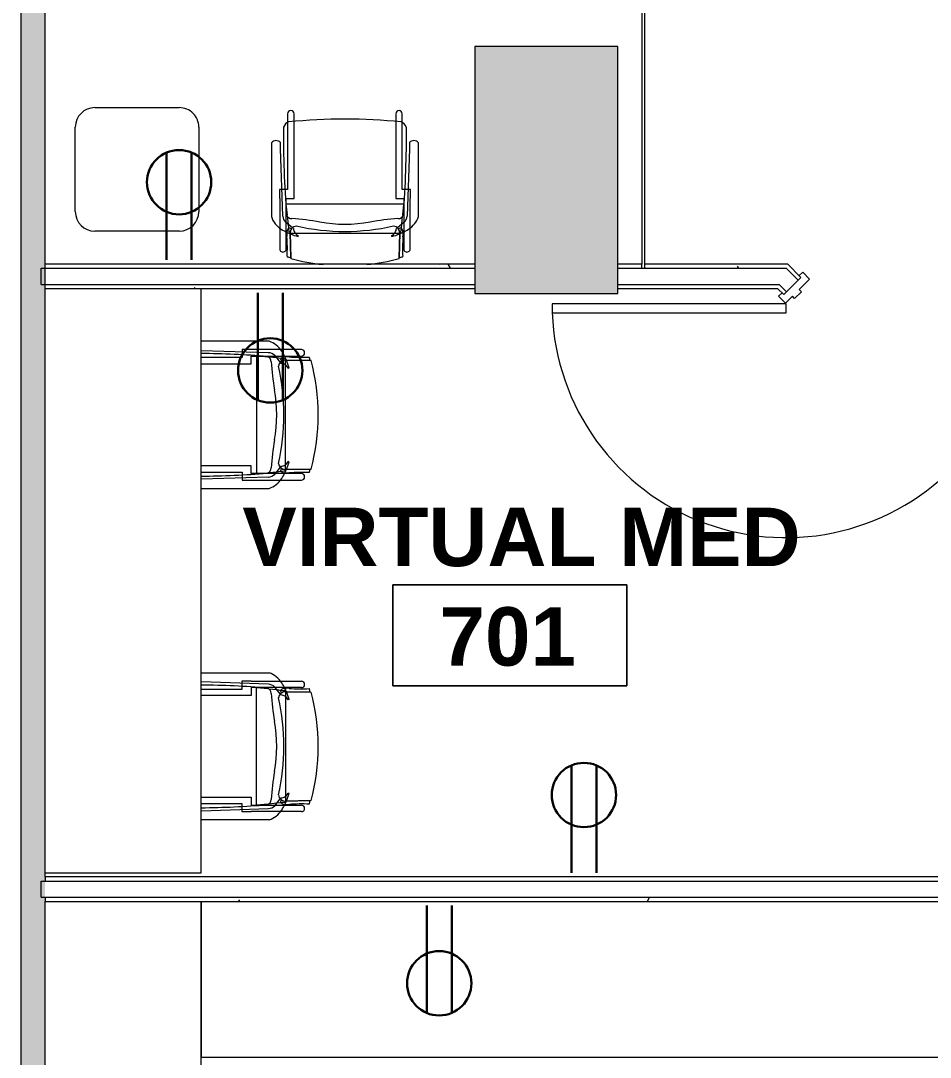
# Model space of a CAD drawing. Header units: inches. Extents: x 1076 to 2563, y 349 to 2134.
# Drawn here: x 1810.7 to 1950.6, y 1136.7 to 1296.3 of the extents above; entities that cross this region are included whole.
import ezdxf

# ---------------------------------------------------------------- set-up
doc = ezdxf.new("R2010")
doc.units = ezdxf.units.IN
doc.header["$MEASUREMENT"] = 0
for name, color, linetype, lineweight in [('A-ANNO-NOTE', 131, 'Continuous', 30), ('A-AREA-IDEN', 2, 'Continuous', 9), ('A-DETL-GENF', 92, 'Continuous', 9), ('A-DETL-THIN', 151, 'Continuous', 9), ('A-DOOR', 31, 'Continuous', 13), ('A-WALL', 113, 'Continuous', 13), ('A-WALL-PATT', 111, 'Continuous', 13), ('I-FURN', 30, 'Continuous', 9), ('I-WALL', 2, 'Continuous', 13), ('Q-CASE', 31, 'Continuous', 13)]:
    doc.layers.add(name, color=color, linetype=linetype, lineweight=lineweight)
doc.styles.add('Swis721 Lt BT_B', font='', dxfattribs={"height": 9})
doc.styles.get('Swis721 Lt BT_B').set_extended_font_data('Swis721 Lt BT', bold=True)
pattern_1 = [(0, (0, 0), (30.72, 7.68), [1.267, -21.773, 1.267, -21.773, -122.88]), (0, (0, 0), (30.72, 7.68), [-46.08, 1.267, -44.813, 1.267, -21.773, -53.76]), (0, (0, 0), (30.72, 7.68), [-115.2, 1.267, -14.093, 1.267, -37.133]), (120, (11.52, 3.84), (-22.011075, 22.7643), [1.267, -21.773, 1.267, -21.773, -122.88]), (120, (11.52, 3.84), (-22.011075, 22.7643), [-46.08, 1.267, -44.813, 1.267, -21.773, -53.76]), (120, (11.52, 3.84), (-22.011075, 22.7643), [-115.2, 1.267, -14.093, 1.267, -37.133]), (240, (15.36, 19.2), (-8.708925, -30.4443), [1.267, -21.773, 1.267, -21.773, -122.88]), (240, (15.36, 19.2), (-8.708925, -30.4443), [-46.08, 1.267, -44.813, 1.267, -21.773, -53.76]), (240, (15.36, 19.2), (-8.708925, -30.4443), [-115.2, 1.267, -14.093, 1.267, -37.133])]

# ---------------------------------------------------------------- blocks, each defined once
blk = doc.blocks.new('C-Counter Top1 - ADJ HEIGHT 2-7727178-Level XX  POWER _ SIGNAL')
at = {"layer": 'Q-CASE', "lineweight": 9}
blk.add_line((-47.14, 0), (144.11, 0), dxfattribs=at)
blk = doc.blocks.new('F-Haworth_Chair_X99-Seminar - X99 Seminar Chair with Glides-V24-Level XX  POWER _ SIGNAL')
at = {"layer": 'I-FURN'}
for p, q in [((-8.34, 11.52), (-8.42, 7.57)), ((-8.42, 7.57), (-8.34, 11.37)), ((8.42, 7.57), (8.34, 11.52)), ((8.34, 11.37), (8.42, 7.57)), ((-10.04, 10.02), (-10.04, 6.81)), ((-9.04, 7.4), (-9.04, 10.02)), ((9.04, 10.02), (9.04, 7.4)), ((10.04, 6.81), (10.04, 10.02)), ((-7.18, 7.99), (-7.21, 8.13)), ((7.21, 8.13), (7.18, 7.99)), ((-10.04, 6.81), (-10.04, 5)), ((-9.13, 5.92), (-8.07, 6.77)), ((-9.04, 5.99), (-9.04, 7.4)), ((-8.68, 6.87), (-8.75, 6.22)), ((-8.62, 7.42), (-8.68, 6.87)), ((-8.6, 7.6), (-8.62, 7.43)), ((-8.61, 6.81), (-8.23, 6.95)), ((-8.49, 7.6), (-8.56, 7.6)), ((-7.65, 7.6), (-8.4, 7.6)), ((-8.03, 6.81), (-7.95, 6.87)), ((7.65, 7.6), (-7.65, 7.6)), ((8.4, 7.6), (7.65, 7.6)), ((7.95, 6.87), (8.03, 6.81)), ((8.07, 6.77), (9.13, 5.92)), ((8.23, 6.95), (8.61, 6.81)), ((8.56, 7.6), (8.49, 7.6)), ((8.62, 7.43), (8.6, 7.6)), ((8.68, 6.87), (8.62, 7.42)), ((8.75, 6.22), (8.68, 6.87)), ((9.04, 7.4), (9.04, 5.99)), ((10.04, 5), (10.04, 6.81)), ((-11.32, 5.06), (-11.32, -5.48)), ((-10.04, 4.99), (-10.04, 2.27)), ((-9.92, -5.36), (-9.57, 4.97)), ((-8.9, 4.8), (-9.07, 3.2)), ((-9.04, 3.62), (-9.04, 5.99)), ((-8.88, 4.99), (-8.89, 4.91)), ((-8.75, 6.22), (-8.88, 4.99)), ((8.88, 4.99), (8.75, 6.22)), ((8.89, 4.91), (8.88, 4.99)), ((9.07, 3.2), (8.9, 4.8)), ((9.04, 5.99), (9.04, 3.62)), ((9.57, 4.97), (9.92, -5.36)), ((10.04, 2.27), (10.04, 4.99)), ((11.32, -5.48), (11.32, 5.06)), ((-9.07, 3.2), (-9.07, 3.12)), ((-9.04, 3.43), (-9.04, 3.62)), ((-9.04, 3.12), (-9.04, 3.43)), ((9.04, 3.62), (9.04, 3.43)), ((9.04, 3.43), (9.04, 3.12)), ((9.07, 3.12), (9.07, 3.2)), ((-10.04, 2.27), (-10.07, 2.27)), ((-10.07, 2.27), (-10.07, 0.89)), ((-9.07, 3.12), (9.07, 3.12)), ((-9.04, 2.27), (-9.04, 3.09)), ((-7.83, 2.27), (-9.04, 2.27)), ((-7.83, -9.57), (-7.83, 2.27)), ((9.04, 2.27), (7.83, 2.27)), ((7.83, 2.27), (7.83, -9.57)), ((9.04, 3.09), (9.04, 2.27)), ((10.07, 2.27), (10.04, 2.27)), ((10.07, 0.89), (10.07, 2.27)), ((-10.07, 0.89), (-9.71, 0.89)), ((-9.71, 0.89), (-9.2, 0.89)), ((-9.2, 0.89), (-8.82, 0.89)), ((-8.82, 0.89), (-8.82, -9.44)), ((8.82, 0.89), (9.2, 0.89)), ((8.82, -9.44), (8.82, 0.89)), ((9.2, 0.89), (9.71, 0.89)), ((9.71, 0.89), (10.07, 0.89)), ((-11.32, -5.48), (-11.3, -6.32)), ((-9.92, -6.36), (-9.92, -5.36)), ((9.92, -5.36), (9.92, -6.36)), ((11.3, -6.32), (11.32, -5.48)), ((-8.82, -9.44), (-8.82, -10.78)), ((-7.83, -10.78), (-7.83, -9.57)), ((7.83, -9.57), (7.83, -10.78)), ((8.82, -10.78), (8.82, -9.44))]:
    blk.add_line(p, q, dxfattribs=at)
for centre, radius, start, end in [((-36.06, 10.03), 27.2, 355.9857, 2.5118), ((0, -20.73), 33.17, 104.5766, 105.5522), ((0, -20.29), 32.89, 95.8799, 104.696), ((0, -20.29), 32.89, 75.3075, 84.1201), ((0, -20.73), 33.17, 74.4478, 75.4234), ((36.06, 10.03), 27.2, 177.4882, 184.0143), ((-9.54, 10.02), 0.498, 360, 180), ((9.54, 10.02), 0.498, 360, 180), ((-5.2, 7.86), 3.74, 175.9857, 189.9064), ((-4.71, -1.15), 9.61, 105.0666, 112.7369), ((-6.55, 6.76), 1.38, 117.0503, 145.9813), ((6.55, 6.76), 1.38, 48.4842, 62.9497), ((4.71, -1.15), 9.61, 67.2631, 74.9334), ((5.2, 7.86), 3.74, 350.0936, 4.0143), ((-7.87, 3.92), 3.63, 121.9522, 161.8211), ((-4.71, -1.15), 9.61, 116.0036, 121.9522), ((-4.71, -1.15), 9.61, 113.5094, 116.0036), ((-8.28, 7.33), 0.613, 189.9064, 237.4573), ((-4.71, -1.15), 9.61, 112.927, 113.3607), ((-7.37, 7.55), 1.05, 178.8214, 214.7998), ((-7.37, 7.55), 1.05, 178.8214, 264.0446), ((-6.55, 6.76), 1.38, 147.5752, 174.9122), ((0, -26.49), 33.83, 77.2285, 102.7715), ((6.55, 6.76), 1.38, 34.0187, 48.4842), ((7.37, 7.55), 1.05, 275.9554, 1.1786), ((6.55, 6.76), 1.38, 5.0878, 32.4248), ((7.37, 7.55), 1.05, 325.2002, 1.1786), ((4.71, -1.15), 9.61, 66.6393, 67.073), ((4.71, -1.15), 9.61, 63.9964, 66.4906), ((8.28, 7.33), 0.613, 302.5427, 350.0936), ((4.71, -1.15), 9.61, 58.0478, 63.9964), ((7.87, 3.92), 3.63, 18.1789, 58.0478), ((-8.18, 4.9), 1.39, 132.8922, 177.1987), ((-8.24, 4.59), 0.763, 84.2338, 165.7662), ((-11.32, 48.08), 42.84, 274.2301, 280.0233), ((0, -15.97), 22.19, 79.9767, 100.0233), ((11.32, 48.08), 42.84, 259.9767, 265.7699), ((8.24, 4.59), 0.763, 14.2338, 95.7662), ((8.18, 4.9), 1.39, 2.8013, 47.1078), ((144.06, -7.32), 153.52, 175.4787, 180.5251), ((-144.06, -7.32), 153.52, 359.4749, 4.5213), ((-10.58, -5.68), 0.956, 221.8901, 314.1099), ((10.58, -5.68), 0.956, 225.8901, 318.1099), ((-8.21, -8.28), 1.31, 200.0433, 249.9567), ((0, 75.01), 84.96, 264.1475, 275.8525), ((8.21, -8.28), 1.31, 290.0433, 339.9567), ((-8.32, -10.78), 0.495, 180, 360), ((8.32, -10.78), 0.495, 180, 360)]:
    blk.add_arc(centre, radius, start, end, dxfattribs=at)
blk = doc.blocks.new('Bernhardt_Design-Table-Occasional-Accent-_A19-A42_ - A19-7108323-Level XX  POWER _ SIGNAL')
at = {"layer": 'I-FURN'}
for p, q in [((-6.5, 9.5), (6.5, 9.5)), ((-9.5, -6.51), (-9.5, 6.5)), ((9.5, 6.5), (9.5, -6.5)), ((6.5, -9.5), (-6.51, -9.5))]:
    blk.add_line(p, q, dxfattribs=at)
for centre, radius, start, end in [((-6.5, 6.5), 3, 90, 180), ((6.5, 6.5), 3, 0, 90), ((-6.51, -6.51), 2.99, 180, 270), ((6.5, -6.5), 3, 270, 0)]:
    blk.add_arc(centre, radius, start, end, dxfattribs=at)
blk = doc.blocks.new('C-Counter Top1 - ADJ HEIGHT 2-7727322-Level XX  POWER _ SIGNAL')
at = {"layer": 'Q-CASE', "lineweight": 9}
for p, q in [((-47.26, 24), (-47.26, 0)), ((-47.26, 0), (90.79, 0))]:
    blk.add_line(p, q, dxfattribs=at)
blk = doc.blocks.new('C-Counter Top1 - ADJ HEIGHT 2-7730423-Level XX  POWER _ SIGNAL')
at = {"layer": 'Q-CASE', "lineweight": 9}
for p, q in [((42.66, 0), (-47.26, 0)), ((42.66, -24), (42.66, 0))]:
    blk.add_line(p, q, dxfattribs=at)
blk = doc.blocks.new('F-Haworth_Chair_X99-Seminar - X99 Seminar Chair with Glides-V72-Level XX  POWER _ SIGNAL')
at = {"layer": 'I-FURN'}
for p, q in [((-8.34, 11.52), (-8.42, 7.57)), ((-8.42, 7.57), (-8.34, 11.37)), ((8.42, 7.57), (8.34, 11.52)), ((8.34, 11.37), (8.42, 7.57)), ((-10.04, 10.02), (-10.04, 6.81)), ((-9.04, 7.4), (-9.04, 10.02)), ((9.04, 10.02), (9.04, 7.4)), ((10.04, 6.81), (10.04, 10.02)), ((-7.18, 7.99), (-7.21, 8.13)), ((7.21, 8.13), (7.18, 7.99)), ((-10.04, 6.81), (-10.04, 5)), ((-9.13, 5.92), (-8.07, 6.77)), ((-9.04, 5.99), (-9.04, 7.4)), ((-8.68, 6.87), (-8.75, 6.22)), ((-8.62, 7.42), (-8.68, 6.87)), ((-8.6, 7.6), (-8.62, 7.43)), ((-8.61, 6.81), (-8.23, 6.95)), ((-8.49, 7.6), (-8.56, 7.6)), ((-7.65, 7.6), (-8.4, 7.6)), ((-8.03, 6.81), (-7.95, 6.87)), ((7.65, 7.6), (-7.65, 7.6)), ((8.4, 7.6), (7.65, 7.6)), ((7.95, 6.87), (8.03, 6.81)), ((8.07, 6.77), (9.13, 5.92)), ((8.23, 6.95), (8.61, 6.81)), ((8.56, 7.6), (8.49, 7.6)), ((8.62, 7.43), (8.6, 7.6)), ((8.68, 6.87), (8.62, 7.42)), ((8.75, 6.22), (8.68, 6.87)), ((9.04, 7.4), (9.04, 5.99)), ((10.04, 5), (10.04, 6.81)), ((-11.32, 5.06), (-11.32, -5.41)), ((-10.04, 4.99), (-10.04, 2.27)), ((-9.92, -5.36), (-9.57, 4.97)), ((-8.9, 4.8), (-9.07, 3.2)), ((-9.04, 3.62), (-9.04, 5.99)), ((-8.88, 4.99), (-8.89, 4.91)), ((-8.75, 6.22), (-8.88, 4.99)), ((8.88, 4.99), (8.75, 6.22)), ((8.89, 4.91), (8.88, 4.99)), ((9.07, 3.2), (8.9, 4.8)), ((9.04, 5.99), (9.04, 3.62)), ((9.57, 4.97), (9.92, -5.36)), ((10.04, 2.27), (10.04, 4.99)), ((11.32, -5.41), (11.32, 5.06)), ((-9.07, 3.2), (-9.07, 3.12)), ((-9.04, 3.43), (-9.04, 3.62)), ((-9.04, 3.12), (-9.04, 3.43)), ((9.04, 3.62), (9.04, 3.43)), ((9.04, 3.43), (9.04, 3.12)), ((9.07, 3.12), (9.07, 3.2)), ((-10.04, 2.27), (-10.07, 2.27)), ((-10.07, 2.27), (-10.07, 0.89)), ((-9.07, 3.12), (9.07, 3.12)), ((-9.04, 2.27), (-9.04, 3.12)), ((-7.83, 2.27), (-9.04, 2.27)), ((-7.83, -5.41), (-7.83, 2.27)), ((9.04, 2.27), (7.83, 2.27)), ((7.83, 2.27), (7.83, -5.41)), ((9.04, 3.12), (9.04, 2.27)), ((10.07, 2.27), (10.04, 2.27)), ((10.07, 0.89), (10.07, 2.27)), ((-10.07, 0.89), (-9.71, 0.89)), ((-9.71, 0.89), (-9.2, 0.89)), ((-9.2, 0.89), (-8.82, 0.89)), ((-8.82, 0.89), (-8.82, -5.41)), ((8.82, 0.89), (9.2, 0.89)), ((8.82, -5.41), (8.82, 0.89)), ((9.2, 0.89), (9.71, 0.89)), ((9.71, 0.89), (10.07, 0.89))]:
    blk.add_line(p, q, dxfattribs=at)
for centre, radius, start, end in [((-36.06, 10.03), 27.2, 355.9857, 2.5118), ((0, -20.73), 33.17, 104.5766, 105.5522), ((0, -20.29), 32.89, 75.3075, 104.696), ((0, -20.73), 33.17, 74.4478, 75.4234), ((36.06, 10.03), 27.2, 177.4882, 184.0143), ((-9.54, 10.02), 0.498, 360, 180), ((9.54, 10.02), 0.498, 360, 180), ((-5.2, 7.86), 3.74, 175.9857, 189.9064), ((-4.71, -1.15), 9.61, 105.0666, 112.7369), ((-6.55, 6.76), 1.38, 117.0503, 145.9813), ((6.55, 6.76), 1.38, 34.0187, 62.9497), ((4.71, -1.15), 9.61, 67.2631, 74.9334), ((5.2, 7.86), 3.74, 350.0936, 4.0143), ((-7.87, 3.92), 3.63, 121.9522, 161.8211), ((-4.71, -1.15), 9.61, 116.0036, 121.9522), ((-4.71, -1.15), 9.61, 113.5094, 116.0036), ((-8.28, 7.33), 0.613, 189.9064, 237.4573), ((-4.71, -1.15), 9.61, 112.927, 113.3607), ((-7.37, 7.55), 1.05, 178.8214, 214.7998), ((-7.37, 7.55), 1.05, 178.8214, 264.0446), ((-6.55, 6.76), 1.38, 147.5752, 174.9122), ((0, -26.49), 33.83, 77.2285, 102.7715), ((7.37, 7.55), 1.05, 275.9554, 1.1786), ((6.55, 6.76), 1.38, 5.0878, 32.4248), ((7.37, 7.55), 1.05, 325.2002, 1.1786), ((4.71, -1.15), 9.61, 66.6393, 67.073), ((4.71, -1.15), 9.61, 63.9964, 66.4906), ((8.28, 7.33), 0.613, 302.5427, 350.0936), ((4.71, -1.15), 9.61, 58.0478, 63.9964), ((7.87, 3.92), 3.63, 18.1789, 58.0478), ((-8.18, 4.9), 1.39, 132.8922, 177.1987), ((-8.24, 4.59), 0.763, 84.2338, 165.7662), ((-11.32, 48.08), 42.84, 274.2301, 280.0233), ((0, -15.97), 22.19, 79.9767, 100.0233), ((11.32, 48.08), 42.84, 259.9767, 265.7699), ((8.24, 4.59), 0.763, 14.2338, 95.7662), ((8.18, 4.9), 1.39, 2.8013, 47.1078), ((144.06, -7.32), 153.52, 175.4787, 179.2857), ((-144.06, -7.32), 153.52, 0.7143, 4.5213)]:
    blk.add_arc(centre, radius, start, end, dxfattribs=at)
blk = doc.blocks.new('F-Haworth_Chair_X99-Seminar - X99 Seminar Chair with Glides-V73-Level XX  POWER _ SIGNAL')
at = {"layer": 'I-FURN'}
for p, q in [((-11.32, -5.06), (-11.32, 5.41)), ((-9.92, 5.36), (-9.57, -4.97)), ((-8.82, -0.89), (-8.82, 5.41)), ((-7.83, 5.41), (-7.83, -2.27)), ((7.83, -2.27), (7.83, 5.41)), ((8.82, 5.41), (8.82, -0.89)), ((9.57, -4.97), (9.92, 5.36)), ((11.32, 5.41), (11.32, -5.06)), ((-10.07, -0.89), (-9.71, -0.89)), ((-10.07, -2.27), (-10.07, -0.89)), ((-9.71, -0.89), (-9.2, -0.89)), ((-9.2, -0.89), (-8.82, -0.89)), ((8.82, -0.89), (9.2, -0.89)), ((9.2, -0.89), (9.71, -0.89)), ((9.71, -0.89), (10.07, -0.89)), ((10.07, -0.89), (10.07, -2.27)), ((-10.04, -2.27), (-10.07, -2.27)), ((-10.04, -4.99), (-10.04, -2.27)), ((-9.07, -3.12), (9.07, -3.12)), ((-9.07, -3.2), (-9.07, -3.12)), ((-9.04, -2.27), (-9.04, -3.12)), ((-7.83, -2.27), (-9.04, -2.27)), ((-9.04, -3.12), (-9.04, -3.43)), ((9.04, -2.27), (7.83, -2.27)), ((9.04, -3.12), (9.04, -2.27)), ((9.04, -3.43), (9.04, -3.12)), ((9.07, -3.12), (9.07, -3.2)), ((10.04, -2.27), (10.04, -4.99)), ((10.07, -2.27), (10.04, -2.27)), ((-8.9, -4.8), (-9.07, -3.2)), ((-9.04, -3.43), (-9.04, -3.62)), ((-9.04, -3.62), (-9.04, -5.99)), ((9.07, -3.2), (8.9, -4.8)), ((9.04, -3.62), (9.04, -3.43)), ((9.04, -5.99), (9.04, -3.62)), ((-10.04, -6.81), (-10.04, -5)), ((-9.13, -5.92), (-8.07, -6.77)), ((-9.04, -5.99), (-9.04, -7.4)), ((-8.88, -4.99), (-8.89, -4.91)), ((-8.75, -6.22), (-8.88, -4.99)), ((-8.68, -6.87), (-8.75, -6.22)), ((8.07, -6.77), (9.13, -5.92)), ((8.75, -6.22), (8.68, -6.87)), ((8.88, -4.99), (8.75, -6.22)), ((8.89, -4.91), (8.88, -4.99)), ((9.04, -7.4), (9.04, -5.99)), ((10.04, -5), (10.04, -6.81)), ((-10.04, -10.02), (-10.04, -6.81)), ((-9.04, -7.4), (-9.04, -10.02)), ((-8.62, -7.42), (-8.68, -6.87)), ((-8.6, -7.6), (-8.62, -7.43)), ((-8.61, -6.81), (-8.23, -6.95)), ((-8.49, -7.6), (-8.56, -7.6)), ((-8.42, -7.57), (-8.34, -11.37)), ((-8.34, -11.52), (-8.42, -7.57)), ((-7.65, -7.6), (-8.4, -7.6)), ((-8.03, -6.81), (-7.95, -6.87)), ((7.65, -7.6), (-7.65, -7.6)), ((8.4, -7.6), (7.65, -7.6)), ((7.95, -6.87), (8.03, -6.81)), ((8.23, -6.95), (8.61, -6.81)), ((8.34, -11.37), (8.42, -7.57)), ((8.42, -7.57), (8.34, -11.52)), ((8.56, -7.6), (8.49, -7.6)), ((8.62, -7.43), (8.6, -7.6)), ((8.68, -6.87), (8.62, -7.42)), ((9.04, -10.02), (9.04, -7.4)), ((10.04, -6.81), (10.04, -10.02)), ((-7.18, -7.99), (-7.21, -8.13)), ((7.21, -8.13), (7.18, -7.99))]:
    blk.add_line(p, q, dxfattribs=at)
for centre, radius, start, end in [((144.06, 7.32), 153.52, 180.7143, 184.5213), ((-144.06, 7.32), 153.52, 355.4787, 359.2857), ((-8.24, -4.59), 0.763, 194.2338, 275.7662), ((8.24, -4.59), 0.763, 264.2338, 345.7662), ((-7.87, -3.92), 3.63, 198.1789, 238.0478), ((-8.18, -4.9), 1.39, 182.8013, 227.1078), ((-11.32, -48.08), 42.84, 79.9767, 85.7699), ((0, 15.97), 22.19, 259.9767, 280.0233), ((11.32, -48.08), 42.84, 94.2301, 100.0233), ((8.18, -4.9), 1.39, 312.8922, 357.1987), ((7.87, -3.92), 3.63, 301.9522, 341.8211), ((-4.71, 1.15), 9.61, 238.0478, 243.9964), ((-5.2, -7.86), 3.74, 170.0936, 184.0143), ((-4.71, 1.15), 9.61, 243.9964, 246.4906), ((-8.28, -7.33), 0.613, 122.5427, 170.0936), ((-4.71, 1.15), 9.61, 246.6393, 247.073), ((-7.37, -7.55), 1.05, 95.9554, 181.1786), ((-7.37, -7.55), 1.05, 145.2002, 181.1786), ((-4.71, 1.15), 9.61, 247.2631, 254.9334), ((-6.55, -6.76), 1.38, 185.0878, 212.4248), ((-6.55, -6.76), 1.38, 214.0187, 242.9497), ((0, 26.49), 33.83, 257.2285, 282.7715), ((6.55, -6.76), 1.38, 297.0503, 325.9813), ((4.71, 1.15), 9.61, 285.0666, 292.7369), ((7.37, -7.55), 1.05, 358.8214, 84.0446), ((6.55, -6.76), 1.38, 327.5752, 354.9122), ((7.37, -7.55), 1.05, 358.8214, 34.7998), ((4.71, 1.15), 9.61, 292.927, 293.3607), ((4.71, 1.15), 9.61, 293.5094, 296.0036), ((8.28, -7.33), 0.613, 9.9064, 57.4573), ((5.2, -7.86), 3.74, 355.9857, 9.9064), ((4.71, 1.15), 9.61, 296.0036, 301.9522), ((-36.06, -10.03), 27.2, 357.4882, 4.0143), ((36.06, -10.03), 27.2, 175.9857, 182.5118), ((-9.54, -10.02), 0.498, 180, 0), ((9.54, -10.02), 0.498, 180, 0), ((0, 20.73), 33.17, 254.4478, 255.4234), ((0, 20.29), 32.89, 255.304, 284.6925), ((0, 20.73), 33.17, 284.5766, 285.5522)]:
    blk.add_arc(centre, radius, start, end, dxfattribs=at)
blk = doc.blocks.new('Door - Single - Solid Door-7731895-Level XX  POWER _ SIGNAL')
at = {"layer": 'A-DOOR', "lineweight": 9}
for p, q in [((-15.63, 2.54), (-14.13, 2.54)), ((-15.63, 1.79), (-15.63, 2.54)), ((-14.13, 2.54), (-14.13, 0.29)), ((22.12, 2.54), (23.62, 2.54)), ((22.12, 0.29), (22.12, 2.54)), ((23.62, 2.54), (23.62, 1.79)), ((-14.13, 0.29), (-13.63, 0.29)), ((-13.63, 0.29), (-13.63, -1.21)), ((21.62, 0.29), (22.12, 0.29)), ((21.62, -1.21), (21.62, 0.29)), ((-14.13, -1.21), (-14.13, -2.71)), ((-13.63, -1.21), (-14.13, -1.21)), ((22.12, -1.21), (21.62, -1.21)), ((22.12, -2.71), (22.12, -1.21)), ((-15.63, -2.71), (-15.63, -1.96)), ((-14.13, -2.71), (-15.63, -2.71)), ((23.62, -2.71), (22.12, -2.71)), ((23.62, -1.96), (23.62, -2.71))]:
    blk.add_line(p, q, dxfattribs=at)
at = {"layer": 'A-DOOR'}
for p, q in [((-14.01, -2.71), (-39.46, -28.17)), ((-13.03, -3.69), (-14.01, -2.71)), ((-38.49, -29.14), (-13.03, -3.69)), ((-39.46, -28.17), (-38.49, -29.14))]:
    blk.add_line(p, q, dxfattribs=at)
at = {"layer": 'A-DOOR', "lineweight": 9}
blk.add_arc((-14.01, -2.71), 36, 225, 0.5, dxfattribs=at)
blk = doc.blocks.new('Room Tag - Room Name and Number-3379422-Level XX  POWER _ SIGNAL')
at = {"layer": 'A-AREA-IDEN'}
for p, q in [((-0.1881, -0.1636), (-0.1881, -0.0018)), ((-0.1881, -0.0018), (0.1869, -0.0018)), ((0.1869, -0.0018), (-0.1881, -0.0018)), ((-0.1881, -0.0018), (-0.1881, -0.1636)), ((0.1869, -0.0018), (0.1869, -0.1636)), ((0.1869, -0.1636), (0.1869, -0.0018)), ((0.1869, -0.1636), (-0.1881, -0.1636)), ((-0.1881, -0.1636), (0.1869, -0.1636))]:
    blk.add_line(p, q, dxfattribs=at)

msp = doc.modelspace()

# ---------------------------------------------------------------- hatches: boundary and pattern name
at = {"layer": 'A-DETL-GENF'}
msp.add_hatch(color=7, dxfattribs=at).paths.add_polyline_path([(1880.59, 1254.29), (1902.59, 1254.29), (1902.59, 1292.29), (1880.59, 1292.29), (1880.59, 1255.07)], flags=0)
at = {"layer": 'A-WALL-PATT', "lineweight": 9}
for points in [[(1811.42, 1254.74), (1814.46, 1254.74), (1814.46, 1463.17), (1810.71, 1463.17), (1810.71, 1254.74)], [(1814.46, 1197.74), (1814.46, 1254.74), (1810.71, 1254.74), (1810.71, 1197.74), (1811.42, 1197.74)], [(1811.42, 1191.74), (1814.46, 1191.74), (1814.46, 1197.74), (1810.71, 1197.74), (1810.71, 1191.74)], [(1810.71, 1167.74), (1814.46, 1167.74), (1814.46, 1191.74), (1810.71, 1191.74), (1810.71, 1171.03)], [(1811.42, 1101.74), (1814.46, 1101.74), (1814.46, 1167.74), (1810.71, 1167.74), (1810.71, 1101.74)]]:
    msp.add_hatch(color=7, dxfattribs=at).paths.add_polyline_path(points, flags=0)
h = msp.add_hatch(dxfattribs=at)
h.set_pattern_fill('FP_1', color=256, style=0, pattern_type=2)
h.set_pattern_definition(pattern_1)
h.paths.add_polyline_path([(1909.43, 1258.19), (1928.45, 1258.19), (1927.83, 1258.82), (1906.75, 1258.82), (1906.75, 1258.19)], flags=0)
h.paths.add_polyline_path([(1835.93, 1258.19), (1880.59, 1258.19), (1880.59, 1258.82), (1814.46, 1258.82), (1814.46, 1258.19)], flags=0)
h.paths.add_polyline_path([(1902.59, 1258.19), (1906.25, 1258.19), (1906.25, 1258.82), (1902.59, 1258.82), (1902.59, 1258.64)], flags=0)
h = msp.add_hatch(dxfattribs=at)
h.set_pattern_fill('FP_1', color=256, style=0, pattern_type=2)
h.set_pattern_definition(pattern_1)
h.paths.add_polyline_path([(1909.43, 1255.07), (1927.16, 1255.07), (1926.53, 1255.69), (1902.59, 1255.69), (1902.59, 1255.07)], flags=0)
h.paths.add_polyline_path([(1860.43, 1255.07), (1880.59, 1255.07), (1880.59, 1255.69), (1814.46, 1255.69), (1814.46, 1255.07), (1838.46, 1255.07)], flags=0)
h = msp.add_hatch(dxfattribs=at)
h.set_pattern_fill('FP_1', color=256, style=0, pattern_type=2)
h.set_pattern_definition(pattern_1)
h.paths.add_polyline_path([(1977.06, 1205.16), (1977.14, 1205.24), (1977.14, 1205.97), (1955.76, 1227.35), (1955.32, 1226.9), (1976.99, 1205.24)], flags=0)
h.paths.add_polyline_path([(1928.1, 1254.13), (1928.54, 1254.57), (1927.42, 1255.69), (1926.53, 1255.69), (1927.66, 1254.57)], flags=0)
h = msp.add_hatch(dxfattribs=at)
h.set_pattern_fill('FP_1', color=256, style=0, pattern_type=2)
h.set_pattern_definition(pattern_1)
h.paths.add_polyline_path([(1976.52, 1163.87), (1977.14, 1163.87), (1977.14, 1164.49), (1814.46, 1164.49), (1814.46, 1163.87), (1958.43, 1163.87)], flags=0)
h.paths.add_polyline_path([(1980.27, 1163.87), (1980.27, 1164.49), (1979.64, 1164.49), (1979.64, 1163.87)], flags=0)
h = msp.add_hatch(dxfattribs=at)
h.set_pattern_fill('FP_1', color=256, style=0, pattern_type=2)
h.set_pattern_definition(pattern_1)
h.paths.add_polyline_path([(1977.14, 1160.74), (1977.14, 1161.37), (1814.46, 1161.37), (1814.46, 1160.74), (1976.52, 1160.74)], flags=0)

# ---------------------------------------------------------------- linework, layer by layer
at = {"layer": 'A-ANNO-NOTE'}
for p, q in [((1833.16, 1259.47), (1833.16, 1276)), ((1833.16, 1259.47), (1833.16, 1276)), ((1837, 1259.47), (1837, 1276)), ((1847.18, 1254.41), (1847.18, 1237.89)), ((1851.01, 1254.41), (1851.01, 1237.89)), ((1851.01, 1254.41), (1851.01, 1237.89)), ((1895.45, 1165.15), (1895.45, 1181.67)), ((1895.45, 1165.15), (1895.45, 1181.67)), ((1899.28, 1165.15), (1899.28, 1181.67)), ((1873.18, 1160.09), (1873.18, 1143.56)), ((1877.01, 1160.09), (1877.01, 1143.56)), ((1877.01, 1160.09), (1877.01, 1143.56))]:
    msp.add_line(p, q, dxfattribs=at)
for centre in [(1835.08, 1271.43), (1849.09, 1242.45), (1897.36, 1177.11), (1875.09, 1148.13)]:
    msp.add_circle(centre, 4.95, dxfattribs=at)
at = {"layer": 'A-DETL-THIN'}
for p, q in [((1902.59, 1292.29), (1880.59, 1292.29)), ((1880.59, 1292.29), (1880.59, 1254.29)), ((1902.59, 1254.29), (1902.59, 1292.29)), ((1880.59, 1254.29), (1902.59, 1254.29))]:
    msp.add_line(p, q, dxfattribs=at)
at = {"layer": 'A-WALL'}
for p, q in [((1906.25, 1258.19), (1906.25, 1258.82)), ((1906.75, 1258.19), (1906.75, 1258.82)), ((1813.84, 1258.19), (1880.59, 1258.19)), ((1902.59, 1258.19), (1928.45, 1258.19)), ((1930.31, 1256.34), (1928.45, 1258.19)), ((1813.84, 1255.69), (1880.59, 1255.69)), ((1902.59, 1255.69), (1927.42, 1255.69)), ((1928.54, 1254.57), (1927.42, 1255.69)), ((1813.84, 1163.87), (1977.14, 1163.87)), ((1813.84, 1161.37), (1977.14, 1161.37))]:
    msp.add_line(p, q, dxfattribs=at)
at = {"layer": 'I-WALL', "color": 8, "lineweight": 20}
for p, q in [((1814.46, 1164.49), (1814.46, 1463.17)), ((1810.71, 1459.42), (1810.71, 965.62)), ((1814.46, 969.49), (1814.46, 1160.74))]:
    msp.add_line(p, q, dxfattribs=at)
at = {"layer": 'I-WALL'}
for p, q in [((1906.25, 1406), (1906.25, 1258.82)), ((1906.75, 1258.82), (1906.75, 1406)), ((1880.59, 1258.82), (1814.46, 1258.82)), ((1906.25, 1258.82), (1902.59, 1258.82)), ((1928.71, 1258.82), (1906.75, 1258.82)), ((1930.75, 1256.78), (1928.71, 1258.82)), ((1928.1, 1254.13), (1930.75, 1256.78)), ((1814.46, 1255.07), (1880.59, 1255.07)), ((1902.59, 1255.07), (1927.16, 1255.07)), ((1927.16, 1255.07), (1928.1, 1254.13)), ((1976.52, 1164.49), (1814.46, 1164.49)), ((1814.46, 1164.49), (1814.46, 1163.87)), ((1814.46, 1161.37), (1814.46, 1160.74)), ((1814.46, 1160.74), (1976.52, 1160.74))]:
    msp.add_line(p, q, dxfattribs=at)
at = {"layer": 'I-WALL', "lineweight": 9}
for p, q in [((1813.84, 1255.69), (1813.84, 1258.19)), ((1813.84, 1161.37), (1813.84, 1163.87))]:
    msp.add_line(p, q, dxfattribs=at)

# ---------------------------------------------------------------- block references
at = {"layer": 'A-AREA-IDEN', "xscale": 95.99999999999994, "yscale": 95.99999999999994, "zscale": 95.99999999999994}
msp.add_blockref('Room Tag - Room Name and Number-3379422-Level XX  POWER _ SIGNAL', (1886.04, 1209.61), dxfattribs=at)
at = {"layer": 'A-DOOR', "rotation": 315}
msp.add_blockref('Door - Single - Solid Door-7731895-Level XX  POWER _ SIGNAL', (1940.27, 1244.73), dxfattribs=at)
at = {"layer": 'I-FURN'}
for name, p, rotation in [('Bernhardt_Design-Table-Occasional-Accent-_A19-A42_ - A19-7108323-Level XX  POWER _ SIGNAL', (1828.61, 1273.4), 90.00000000000053), ('F-Haworth_Chair_X99-Seminar - X99 Seminar Chair with Glides-V24-Level XX  POWER _ SIGNAL', (1860.59, 1271.19), 180), ('F-Haworth_Chair_X99-Seminar - X99 Seminar Chair with Glides-V72-Level XX  POWER _ SIGNAL', (1843.87, 1235.62), 270.0000000000008), ('F-Haworth_Chair_X99-Seminar - X99 Seminar Chair with Glides-V73-Level XX  POWER _ SIGNAL', (1843.87, 1184.59), 89.99999999999918)]:
    msp.add_blockref(name, p, dxfattribs=dict(at, rotation=rotation))
at = {"layer": 'Q-CASE', "lineweight": 9}
for name, p, rotation in [('C-Counter Top1 - ADJ HEIGHT 2-7730423-Level XX  POWER _ SIGNAL', (1838.46, 1207.8), 269.9999999999999), ('C-Counter Top1 - ADJ HEIGHT 2-7727178-Level XX  POWER _ SIGNAL', (1838.46, 1016.63), 89.99999999999984)]:
    msp.add_blockref(name, p, dxfattribs=dict(at, rotation=rotation))
msp.add_blockref('C-Counter Top1 - ADJ HEIGHT 2-7727322-Level XX  POWER _ SIGNAL', (1885.72, 1136.74), dxfattribs=at)

# ---------------------------------------------------------------- texts
at = {"layer": 'A-AREA-IDEN', "char_height": 9, "attachment_point": 1, "style": 'Swis721 Lt BT_B'}
for s, insert, width in [('VIRTUAL MED', (1844.8, 1221.33), 99.687), ('701', (1875.15, 1206.01), 25.452)]:
    msp.add_mtext(s, dxfattribs=dict(at, insert=insert, width=width))

doc.saveas('drawing.dxf')
